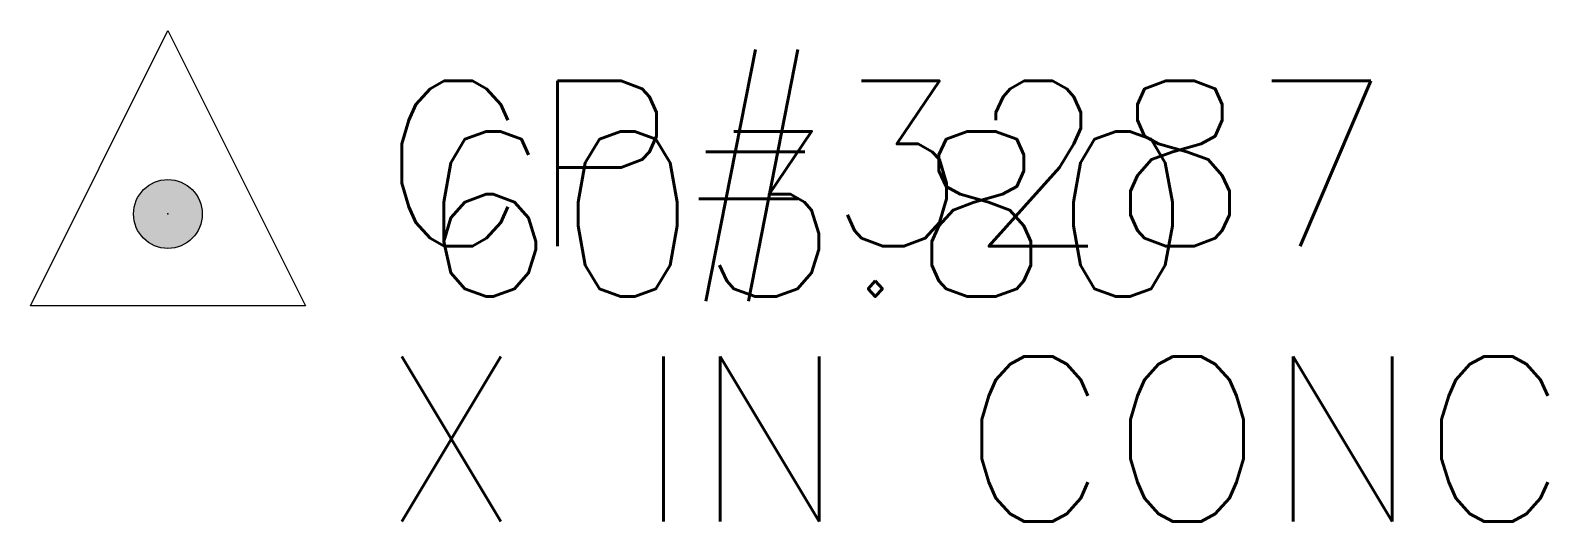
# Model space of a CAD drawing. Extents: x 2536931 to 2538613, y 7112513 to 7131087.
# Drawn here: x 2538496.43 to 2538507.46, y 7123937.43 to 7123941 of the extents above; entities that cross this region are included whole.
import ezdxf

# ---------------------------------------------------------------- set-up
doc = ezdxf.new("R2010")
doc.units = 0
doc.header["$MEASUREMENT"] = 0
for name, color, linetype, lineweight in [('PT', 7, 'Continuous', 0), ('PTELEV', 5, 'Continuous', 0), ('V-CTRL', 2, 'Continuous', 0), ('V-CTRL-DESC', 54, 'Continuous', 0)]:
    doc.layers.add(name, color=color, linetype=linetype, lineweight=lineweight)
doc.styles.add('PTXT', font='romans.shx')
doc.styles.add('ROMANS', font='romans.shx')

# ---------------------------------------------------------------- blocks, each defined once
blk = doc.blocks.new('CP')
blk.add_hatch(color=256).paths.add_polyline_path([(-0.0125, 0, 1), (0.0125, 0, 1)])
at = {"linetype": 'Continuous'}
for p, q in [((-0.05, -0.03333), (0, 0.06667)), ((0, 0.06667), (0.05, -0.03333)), ((0.05, -0.03333), (-0.05, -0.03333))]:
    blk.add_line(p, q, dxfattribs=at)
blk.add_circle((0, 0), 0.0125)

msp = doc.modelspace()

# ---------------------------------------------------------------- linework, layer by layer
at = {"layer": 'PT'}
msp.add_point((2538497.433, 7123939.666, 603.801), dxfattribs=at)

# ---------------------------------------------------------------- block references
at = {"layer": 'V-CTRL', "xscale": 20, "yscale": 20, "zscale": 20}
msp.add_blockref('CP', (2538497.433, 7123939.666), dxfattribs=at)

# ---------------------------------------------------------------- texts
at = {"layer": 'PTELEV', "style": 'PTXT'}
msp.add_text('603.80', height=1.2, dxfattribs=at).set_placement((2538499.233, 7123939.066, 603.801))
at = {"layer": 'V-CTRL-DESC', "insert": (2538498.979, 7123940.632), "char_height": 1.2, "attachment_point": 1, "style": 'ROMANS'}
msp.add_mtext('CP#3287^JX IN CONC ', dxfattribs=at)

doc.saveas('drawing.dxf')
